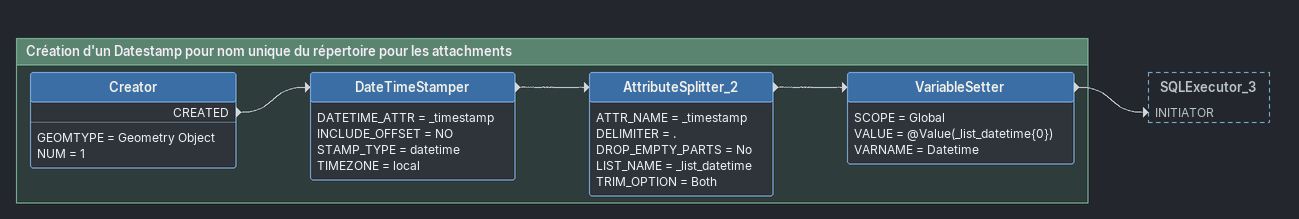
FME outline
Bookmark: Création d'un Datestamp pour nom unique du répertoire pour les attachments
Creator
    GEOMTYPE = Geometry Object
    NUM = 1
    CREATED -> DateTimeStamper
DateTimeStamper
    DATETIME_ATTR = _timestamp
    INCLUDE_OFFSET = NO
    STAMP_TYPE = datetime
    TIMEZONE = local
    -> AttributeSplitter_2
AttributeSplitter_2
    ATTR_NAME = _timestamp
    DELIMITER = .
    DROP_EMPTY_PARTS = No
    LIST_NAME = _list_datetime
    TRIM_OPTION = Both
    -> VariableSetter
VariableSetter
    SCOPE = Global
    VALUE = @Value(_list_datetime{0})
    VARNAME = Datetime
    -> SQLExecutor_3 [INITIATOR]
